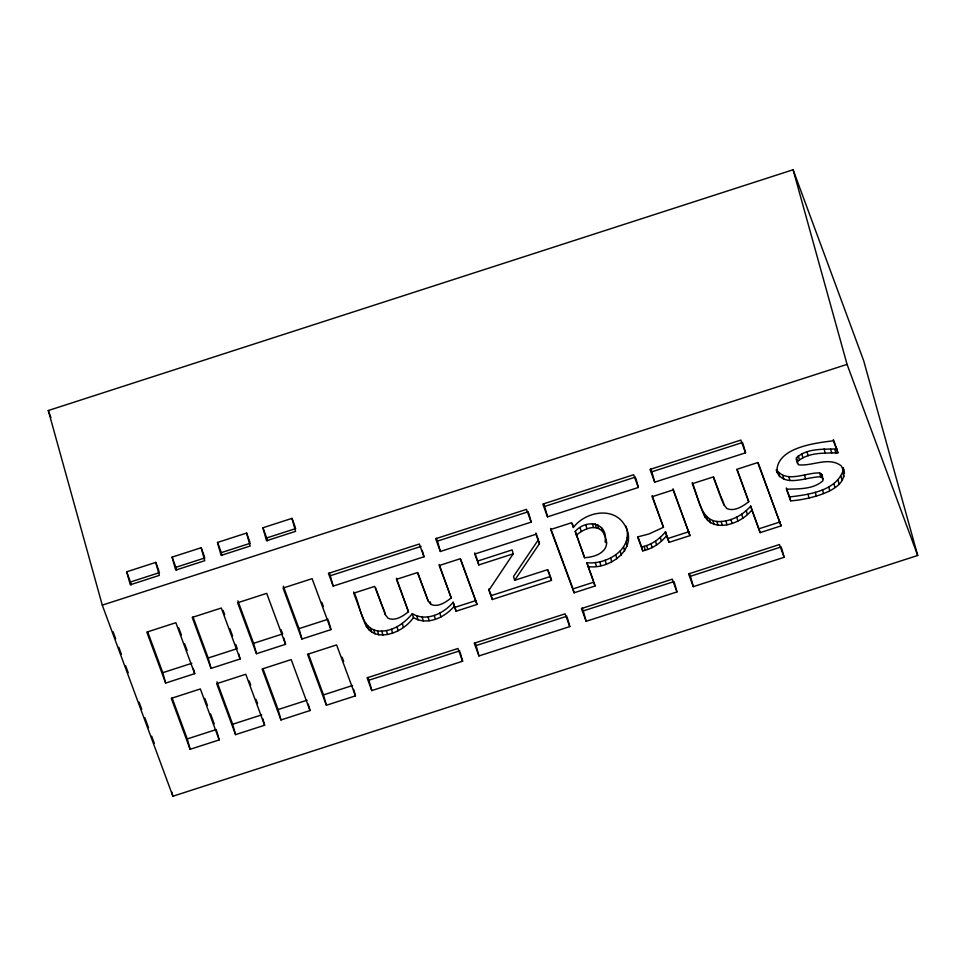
<?xml version="1.0" encoding="UTF-8"?>
<svg xmlns="http://www.w3.org/2000/svg" width="966" height="966" viewBox="0 0 966 966"><rect width="100%" height="100%" fill="white"/><g stroke="black" fill="none" stroke-linecap="round" stroke-linejoin="round"><path stroke-width="1.45" d="M587.859 566.571C609.92 569.916 639.202 548.35 624.652 524.985C613.422 505.918 585.022 511.895 573.406 527.484L571.655 522.727L550.717 529.489L574.106 592.786L595.044 586.012L586.785 562.683C606.708 565.001 634.082 548.99 625.92 526.12M776.507 469.705C786.421 483.737 805.849 472.338 819.699 472.954L822.187 474.922L822.984 480.682C813.191 489.641 798.604 488.711 786.409 489.267L790.683 500.823C805.898 500.122 855.743 489.955 841.12 465.733C828.321 456.29 812.346 466.506 798.435 464.779L796.382 459.587L796.515 457.703C807.262 448.019 823.491 449.407 836.798 448.936L833.332 439.566M797.457 463.475L796.515 457.703M821.909 476.793L822.187 474.922M605.114 541.986C608.459 522.075 586.241 518.694 575.217 531.397L584.599 557.744C592.086 557.092 600.743 555.148 605.127 548.434C609.28 541.358 603.182 534.415 601.492 527.678M786.288 487.951L789.608 496.935C808.759 494.64 836.967 490.97 843.463 469.524L844.538 473.425M513.224 553.808L478.822 564.929L477.735 561.041L512.137 549.92L513.224 553.808L488.905 590.274L492.31 599.5L551.477 580.385L550.391 576.485L491.235 595.611L492.31 599.5M535.889 533.039L538.376 539.753L513.538 576.424L514.624 580.312L539.451 543.653L538.738 541.057M460.625 559.012L477.059 604.438L456.121 611.2L453.175 602.265C443.78 613.567 426.139 622.104 412.313 613.651C403.945 623.939 391.423 632.452 377.621 630.955C359.907 627.803 360.789 604.281 353.665 591.977M412.313 613.651L413.4 617.552C403.703 632.621 373.492 644.986 364.737 622.901L353.749 593.16L374.687 586.398L385.422 614.847L388.066 618.216C395.106 621.476 403.136 616.103 408.461 611.72L396.446 578.272M638.079 537.217L641.69 546.973C651.169 544.993 659.476 539.306 665.477 531.771L669.04 542.373L689.978 535.611L673.036 488.808M652.098 495.582L663.461 527.291L648.898 533.993L637.608 536.915L642.764 550.874C652.255 548.881 660.563 543.194 666.564 535.659L665.477 531.771M797.59 461.591C808.337 451.907 824.566 453.296 837.872 452.825L836.798 448.936M692.211 482.529C698.43 495.969 700.145 523.5 721.191 521.483C732.663 520.662 743.252 514.721 750.715 506.087L760.17 532.628L781.108 525.866L758.201 462.907M737.263 469.669L748.747 501.716C742.926 506.269 734.51 511.799 726.939 508.587L724.053 504.989L721.602 499.615L713.234 476.95L692.296 483.725L703.284 513.453C711.833 534.524 741.284 523.886 751.802 509.976L750.715 506.087M453.175 602.265L454.262 606.165C444.855 617.455 427.214 626.004 413.4 617.552M439.192 564.446L451.207 597.906C445.857 602.265 437.912 607.602 430.872 604.39L428.192 600.997L417.433 572.572L396.495 579.346L408.461 611.72M576.304 535.297C582.957 529.356 595.334 523.379 602.567 531.578M48.3 410.526L793.098 169.762L863.725 360.861L917.7 555.474L172.902 796.238L102.275 605.139L48.3 410.526L50.92 417.602M155.743 562.405L159.342 575.386L130.277 584.78L126.679 571.812L155.743 562.405L159.04 571.329M201.157 547.734L204.756 560.703L175.691 570.097L172.093 557.128L201.157 547.734L204.454 556.645M246.571 533.051L250.17 546.019L221.105 555.414L217.507 542.445L246.571 533.051L249.868 541.962M291.986 518.368L295.584 531.348L266.519 540.743L262.921 527.762L291.986 518.368L295.282 527.291M131.243 584.877L130.446 582.003L159.511 572.596M176.657 570.206L175.86 567.32L204.925 557.925M222.071 555.522L221.274 552.637L250.339 543.242M267.485 540.839L266.688 537.953L295.753 528.559M102.275 605.139L847.061 364.375L793.098 169.762M422.202 550.27L424.002 556.766L333.173 586.12L330.3 575.748L421.128 546.382M528.668 513.031L531.179 522.111L440.351 551.477L437.477 541.093L528.305 511.739M635.845 478.387L638.357 487.468L547.529 516.834L544.655 506.45L635.483 477.083M743.023 443.744L745.535 452.825L654.707 482.179L651.833 471.806L742.661 442.44M193.272 668.472L194.709 673.664L165.645 683.059L162.771 672.686L191.836 663.292M238.687 653.801L240.123 658.981L211.059 668.387L208.185 658.003L237.25 648.609L235.68 644.358M283.738 637.814L285.538 644.31L256.473 653.704L253.599 643.32L282.664 633.925L281.094 629.675M328.44 620.546L330.952 629.627L301.887 639.021L299.013 628.637L328.078 619.242M514.624 580.312L547.517 569.686L551.477 580.385M455.046 607.312L475.984 600.538M667.965 538.485L688.903 531.711M574.106 592.786L573.031 588.886L593.969 582.124L595.044 586.012M759.095 528.74L780.033 521.978M216.674 730.827L219.197 739.908L190.133 749.302L187.259 738.93L216.324 729.535M262.812 718.74L264.612 725.237L235.547 734.631L232.673 724.246L261.738 714.852M308.226 704.069L310.026 710.553L280.961 719.948L278.087 709.563L307.152 700.169M353.641 689.386L355.44 695.87L326.375 705.265L323.501 694.892L352.566 685.486M460.094 652.147L462.617 661.227L371.789 690.581L368.915 680.209L459.744 650.842M567.271 617.491L569.795 626.584L478.967 655.938L476.093 645.566L566.921 616.199M674.449 582.848L676.973 591.929L586.145 621.295L583.271 610.91L674.099 581.556M781.627 548.205L784.15 557.285L693.322 586.652L690.448 576.267L781.277 546.901M776.205 469.983C782.593 488.977 806.61 476.516 820.774 476.842L823.261 478.822M796.382 459.587L797.348 460.879M720.527 495.715L722.966 501.1M382.5 606.443L383.888 609.824M847.061 364.375L917.7 555.474M837.872 452.825L833.429 440.786C815.461 442.971 775.469 447.56 776.93 472.579M781.108 525.866L757.718 462.569L736.78 469.343L748.747 501.716M745.535 452.825L740.825 440.085L649.997 469.44L654.707 482.179M784.15 557.285L779.441 544.546L688.613 573.913L693.322 586.652M751.802 509.976L760.17 532.628M713.633 477.059L720.032 494.387M689.978 535.611L673.097 489.931L652.159 496.693L663.461 527.291M650.782 468.969L651.833 471.806M689.398 573.442L690.448 576.267M666.564 535.659L669.04 542.373M638.357 487.468L633.648 474.729L542.82 504.095L547.529 516.834M676.973 591.929L672.264 579.189L581.435 608.556L586.145 621.295M575.217 531.397L584.599 557.744M586.785 562.683L593.45 580.735M543.604 503.624L544.655 506.45M582.22 608.085L583.271 610.91M550.668 528.414L573.031 588.886M539.451 543.653L535.985 534.258L474.789 554.037L478.822 564.929M531.179 522.111L526.47 509.372L435.642 538.738L440.351 551.477M569.795 626.584L565.086 613.833L474.258 643.199L478.967 655.938M547.927 569.807L549.895 575.156M488.796 589.019L491.235 595.611M474.717 552.866L477.735 561.041M477.059 604.438L460.178 558.759L439.24 565.521L451.207 597.906M436.427 538.267L437.477 541.093M475.043 642.728L476.093 645.566M454.262 606.165L456.121 611.2M424.002 556.766L419.292 544.027L328.464 573.381L333.173 586.12M462.617 661.227L457.908 648.488L367.08 677.842L371.789 690.581M417.831 572.705L428.192 600.997M375.593 587.871L382.041 605.32M329.249 572.91L330.3 575.748M367.865 677.371L368.915 680.209M321.799 602.265L323.369 606.503M342.097 657.182L343.667 661.432M330.952 629.627L312.115 578.67L283.05 588.065L301.887 639.021M355.44 695.87L336.603 644.914L307.538 654.308L326.375 705.265M262.921 527.762L266.688 537.953M283.316 586.181L299.013 628.637M308.323 653.837L323.501 694.892M285.538 644.31L266.701 593.353L237.636 602.748L256.473 653.704M310.026 710.553L291.189 659.597L262.124 668.991L280.961 719.948M217.507 542.445L221.274 552.637M237.902 600.852L253.599 643.32M262.909 668.52L278.087 709.563M223.122 610.391L224.692 614.63M229.92 628.794L232.54 635.87M249.18 680.885L250.749 685.123M255.978 699.287L257.548 703.526M240.123 658.981L221.286 608.025L192.222 617.419L211.059 668.387M264.612 725.237L245.775 674.268L216.71 683.674L235.547 734.631M172.093 557.128L175.86 567.32M193.007 616.948L208.185 658.003M216.976 681.779L232.673 724.246M178.746 627.9L181.367 634.976M184.506 643.465L187.126 650.553M204.804 698.394L207.424 705.47M210.564 713.959L214.223 723.872M194.709 673.664L175.872 622.708L146.808 632.102L165.645 683.059M219.197 739.908L200.36 688.951L171.296 698.346L190.133 749.302M126.679 571.812L130.446 582.003M147.593 631.631L162.771 672.686M172.081 697.875L187.259 738.93M113.046 631.704L115.666 638.78M118.806 647.28L121.426 654.356M125.604 665.683L128.224 672.759M139.104 702.197L141.724 709.273M144.864 717.774L148.523 727.676M151.662 736.177L154.282 743.252M843.209 467.496L843.934 470.092M842.859 472.954L843.934 476.842M834.878 449.552L835.964 453.44M841.036 476.455L842.111 480.344M830.627 449.033L831.714 452.933M837.993 480.03L839.08 483.93M833.851 483.519L834.926 487.407M824.07 448.949L825.157 452.837M828.671 486.719L829.758 490.607M821.257 473.618L822.344 477.506M819.699 472.954L820.774 476.842M822.489 489.641L823.563 493.529M807.045 451.907L808.131 455.795M815.28 492.274L816.367 496.162M801.792 453.875L802.867 457.763M804.509 474.97L805.584 478.858M798.302 455.807L799.377 459.695M808.035 494.326L809.11 498.215M788.836 476.661L789.91 480.549M789.608 496.935L790.683 500.823M782.774 475.477L783.861 479.377M778.475 472.797L779.562 476.697M746.259 510.543L747.346 514.431M741.755 514.214L742.842 518.114M736.804 517.184L737.879 521.072M730.984 519.527L732.059 523.415M723.329 502.392L724.053 504.989M725.901 520.867L726.975 524.755M721.191 521.483L722.266 525.371M716.857 521.374L717.943 525.263M712.908 520.541L713.983 524.429M709.418 518.959L710.493 522.847M706.46 516.605L707.547 520.493M704.057 513.465L705.144 517.365M660.321 537.301L661.396 541.202M655.54 541.153L656.614 545.053M651.024 543.761L652.11 547.65M646.665 545.548L647.739 549.437M644.165 546.309L645.24 550.209M641.69 546.973L642.764 550.874M627.332 537.205L628.407 541.093M626.028 542.3L627.103 546.188M623.601 547.034L624.688 550.934M620.244 551.163L621.331 555.052M615.801 554.87L616.876 558.759M605.537 539.245L606.612 543.134M610.645 557.95L611.732 561.838M597.556 524.526L598.63 528.414M595.165 523.813L596.239 527.702M605.187 560.183L606.262 564.084M592.412 523.632L593.498 527.533M599.777 561.693L600.864 565.581M585.843 524.912L586.917 528.8M595.273 562.417L596.348 566.305M580.107 527.617L581.182 531.505M572.331 523.584L573.406 527.484M439.856 613.168L440.943 617.057M434.302 615.427L435.388 619.315M430.16 601.794L430.872 604.39M428.071 616.876L429.145 620.776M422.202 617.081L423.289 620.981M416.901 616.018L417.976 619.906M402.303 623.408L403.377 627.296M397.038 626.886L398.125 630.774M391.508 629.264L392.582 633.153M384.347 610.947L385.422 614.847M386.448 630.593L387.523 634.481M381.824 631.148L382.898 635.048M377.621 630.955L378.696 634.855M373.854 630.001L374.929 633.901M370.546 628.323L371.62 632.211M367.744 625.92L368.819 629.82M365.45 622.816L366.525 626.705M171.694 791.878L172.902 796.238"/></g></svg>
